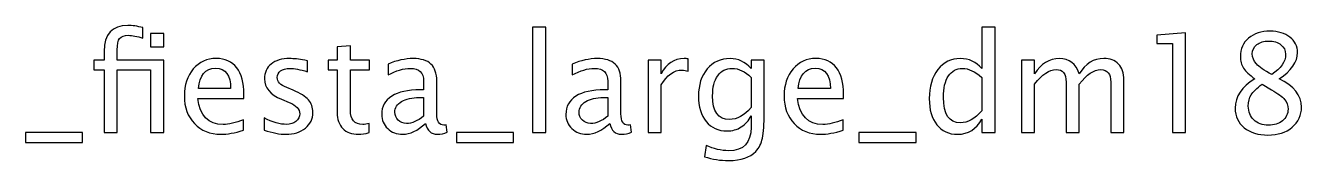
# Model space of a CAD drawing. Header units: centimetres. Extents: x -42 to 63, y -49 to 29.
# Drawn here: x -12.55 to -0.75, y 15.87 to 17.13 of the extents above; entities that cross this region are included whole.
import ezdxf

# ---------------------------------------------------------------- set-up
doc = ezdxf.new("R2010")
doc.units = ezdxf.units.CM
doc.header["$MEASUREMENT"] = 0
doc.layers.add('Layer 1', color=7, linetype='Continuous')

msp = doc.modelspace()

# ---------------------------------------------------------------- linework, layer by layer
at = {"layer": 'Layer 1'}
for points, knots in [([(-11.82668, 16.13235), (-11.82668, 16.13235), (-11.82668, 16.71401), (-11.82668, 16.71401), (-11.82668, 16.71401), (-11.82668, 16.71401), (-11.92214, 16.71401), (-11.92214, 16.71401), (-11.92214, 16.71401), (-11.92214, 16.71401), (-11.92214, 16.80545), (-11.92214, 16.80545), (-11.92214, 16.80545), (-11.92214, 16.80545), (-11.82668, 16.80545), (-11.82668, 16.80545), (-11.82668, 16.80545), (-11.82668, 16.80545), (-11.82668, 16.8861), (-11.82668, 16.8861), (-11.82668, 16.8861), (-11.82668, 17.04654), (-11.75344, 17.12676), (-11.60697, 17.12676), (-11.60697, 17.12676), (-11.56591, 17.12676), (-11.51934, 17.11999), (-11.46727, 17.10644), (-11.46727, 17.10644), (-11.46727, 17.10644), (-11.46727, 17.00865), (-11.46727, 17.00865), (-11.46727, 17.00865), (-11.52251, 17.02643), (-11.56675, 17.03532), (-11.59998, 17.03532), (-11.59998, 17.03532), (-11.64041, 17.03532), (-11.66793, 17.0258), (-11.68253, 17.00653), (-11.68253, 17.00653), (-11.69735, 16.98727), (-11.70476, 16.9515), (-11.70476, 16.89922), (-11.70476, 16.89922), (-11.70476, 16.89922), (-11.70476, 16.80545), (-11.70476, 16.80545), (-11.70476, 16.80545), (-11.70476, 16.80545), (-11.2755, 16.80545), (-11.2755, 16.80545), (-11.2755, 16.80545), (-11.2755, 16.80545), (-11.2755, 16.13235), (-11.2755, 16.13235), (-11.2755, 16.13235), (-11.2755, 16.13235), (-11.39742, 16.13235), (-11.39742, 16.13235), (-11.39742, 16.13235), (-11.39742, 16.13235), (-11.39742, 16.71401), (-11.39742, 16.71401), (-11.39742, 16.71401), (-11.39742, 16.71401), (-11.70476, 16.71401), (-11.70476, 16.71401), (-11.70476, 16.71401), (-11.70476, 16.71401), (-11.70476, 16.13235), (-11.70476, 16.13235), (-11.70476, 16.13235), (-11.70476, 16.13235), (-11.82668, 16.13235), (-11.82668, 16.13235)], [0, 0, 0, 0, 0.05, 0.05, 0.05, 0.05, 0.1, 0.1, 0.1, 0.1, 0.15, 0.15, 0.15, 0.15, 0.2, 0.2, 0.2, 0.2, 0.25, 0.25, 0.25, 0.25, 0.3, 0.3, 0.3, 0.3, 0.35, 0.35, 0.35, 0.35, 0.4, 0.4, 0.4, 0.4, 0.45, 0.45, 0.45, 0.45, 0.5, 0.5, 0.5, 0.5, 0.55, 0.55, 0.55, 0.55, 0.6, 0.6, 0.6, 0.6, 0.65, 0.65, 0.65, 0.65, 0.7, 0.7, 0.7, 0.7, 0.75, 0.75, 0.75, 0.75, 0.8, 0.8, 0.8, 0.8, 0.85, 0.85, 0.85, 0.85, 0.9, 0.9, 0.9, 0.9, 1, 1, 1, 1]), ([(-7.8647, 16.13235), (-7.8647, 16.13235), (-7.8647, 17.11152), (-7.8647, 17.11152), (-7.8647, 17.11152), (-7.8647, 17.11152), (-7.74278, 17.11152), (-7.74278, 17.11152), (-7.74278, 17.11152), (-7.74278, 17.11152), (-7.74278, 16.13235), (-7.74278, 16.13235), (-7.74278, 16.13235), (-7.74278, 16.13235), (-7.8647, 16.13235), (-7.8647, 16.13235)], [0, 0, 0, 0, 0.2, 0.2, 0.2, 0.2, 0.4, 0.4, 0.4, 0.4, 0.6, 0.6, 0.6, 0.6, 1, 1, 1, 1]), ([(-3.70926, 16.13235), (-3.70926, 16.13235), (-3.70926, 16.25872), (-3.70926, 16.25872), (-3.70926, 16.25872), (-3.759, 16.16431), (-3.83393, 16.11711), (-3.93405, 16.11711), (-3.93405, 16.11711), (-4.01533, 16.11711), (-4.07925, 16.14653), (-4.12582, 16.20559), (-4.12582, 16.20559), (-4.17239, 16.26464), (-4.19567, 16.34529), (-4.19567, 16.44752), (-4.19567, 16.44752), (-4.19567, 16.55928), (-4.16921, 16.64924), (-4.11651, 16.7174), (-4.11651, 16.7174), (-4.06359, 16.78534), (-3.99416, 16.81942), (-3.90801, 16.81942), (-3.90801, 16.81942), (-3.82822, 16.81942), (-3.76175, 16.78894), (-3.70926, 16.72777), (-3.70926, 16.72777), (-3.70926, 16.72777), (-3.70926, 17.11152), (-3.70926, 17.11152), (-3.70926, 17.11152), (-3.70926, 17.11152), (-3.58734, 17.11152), (-3.58734, 17.11152), (-3.58734, 17.11152), (-3.58734, 17.11152), (-3.58734, 16.13235), (-3.58734, 16.13235), (-3.58734, 16.13235), (-3.58734, 16.13235), (-3.70926, 16.13235), (-3.70926, 16.13235)], [0, 0, 0, 0, 0.08333333, 0.08333333, 0.08333333, 0.08333333, 0.16666667, 0.16666667, 0.16666667, 0.16666667, 0.25, 0.25, 0.25, 0.25, 0.33333333, 0.33333333, 0.33333333, 0.33333333, 0.41666667, 0.41666667, 0.41666667, 0.41666667, 0.5, 0.5, 0.5, 0.5, 0.58333333, 0.58333333, 0.58333333, 0.58333333, 0.66666667, 0.66666667, 0.66666667, 0.66666667, 0.75, 0.75, 0.75, 0.75, 0.83333333, 0.83333333, 0.83333333, 0.83333333, 1, 1, 1, 1]), ([(-11.39742, 16.92864), (-11.39742, 16.92864), (-11.39742, 17.05056), (-11.39742, 17.05056), (-11.39742, 17.05056), (-11.39742, 17.05056), (-11.2755, 17.05056), (-11.2755, 17.05056), (-11.2755, 17.05056), (-11.2755, 17.05056), (-11.2755, 16.92864), (-11.2755, 16.92864), (-11.2755, 16.92864), (-11.2755, 16.92864), (-11.39742, 16.92864), (-11.39742, 16.92864)], [0, 0, 0, 0, 0.2, 0.2, 0.2, 0.2, 0.4, 0.4, 0.4, 0.4, 0.6, 0.6, 0.6, 0.6, 1, 1, 1, 1]), ([(-1.9465, 16.13235), (-1.9465, 16.13235), (-1.9465, 16.95912), (-1.9465, 16.95912), (-1.9465, 16.95912), (-1.9465, 16.95912), (-2.09255, 16.95912), (-2.09255, 16.95912), (-2.09255, 16.95912), (-2.09255, 16.95912), (-2.09255, 17.03532), (-2.09255, 17.03532), (-2.09255, 17.03532), (-2.09255, 17.03532), (-1.82458, 17.05818), (-1.82458, 17.05818), (-1.82458, 17.05818), (-1.82458, 17.05818), (-1.82458, 16.13235), (-1.82458, 16.13235), (-1.82458, 16.13235), (-1.82458, 16.13235), (-1.9465, 16.13235), (-1.9465, 16.13235)], [0, 0, 0, 0, 0.14285714, 0.14285714, 0.14285714, 0.14285714, 0.28571429, 0.28571429, 0.28571429, 0.28571429, 0.42857143, 0.42857143, 0.42857143, 0.42857143, 0.57142857, 0.57142857, 0.57142857, 0.57142857, 0.71428571, 0.71428571, 0.71428571, 0.71428571, 1, 1, 1, 1]), ([(-1.18408, 16.6321), (-1.23446, 16.66723), (-1.26959, 16.69983), (-1.28928, 16.7301), (-1.28928, 16.7301), (-1.30896, 16.76015), (-1.3187, 16.79656), (-1.3187, 16.83911), (-1.3187, 16.83911), (-1.3187, 16.90853), (-1.2933, 16.96505), (-1.24271, 17.00844), (-1.24271, 17.00844), (-1.19191, 17.05183), (-1.12566, 17.07342), (-1.04396, 17.07342), (-1.04396, 17.07342), (-0.9686, 17.07342), (-0.90743, 17.05501), (-0.86065, 17.01818), (-0.86065, 17.01818), (-0.81387, 16.98156), (-0.79038, 16.93372), (-0.79038, 16.87509), (-0.79038, 16.87509), (-0.79038, 16.78619), (-0.84732, 16.70512), (-0.96098, 16.6321), (-0.96098, 16.6321), (-0.82276, 16.56436), (-0.75355, 16.47694), (-0.75355, 16.36984), (-0.75355, 16.36984), (-0.75355, 16.29343), (-0.78255, 16.23099), (-0.84033, 16.1823), (-0.84033, 16.1823), (-0.89812, 16.13383), (-0.97241, 16.10949), (-1.06343, 16.10949), (-1.06343, 16.10949), (-1.15423, 16.10949), (-1.22747, 16.13235), (-1.28335, 16.17807), (-1.28335, 16.17807), (-1.33902, 16.22358), (-1.36696, 16.28369), (-1.36696, 16.35799), (-1.36696, 16.35799), (-1.36696, 16.46805), (-1.306, 16.55928), (-1.18408, 16.6321)], [0, 0, 0, 0, 0.07142857, 0.07142857, 0.07142857, 0.07142857, 0.14285714, 0.14285714, 0.14285714, 0.14285714, 0.21428571, 0.21428571, 0.21428571, 0.21428571, 0.28571429, 0.28571429, 0.28571429, 0.28571429, 0.35714286, 0.35714286, 0.35714286, 0.35714286, 0.42857143, 0.42857143, 0.42857143, 0.42857143, 0.5, 0.5, 0.5, 0.5, 0.57142857, 0.57142857, 0.57142857, 0.57142857, 0.64285714, 0.64285714, 0.64285714, 0.64285714, 0.71428571, 0.71428571, 0.71428571, 0.71428571, 0.78571429, 0.78571429, 0.78571429, 0.78571429, 0.85714286, 0.85714286, 0.85714286, 0.85714286, 1, 1, 1, 1]), ([(-9.37494, 16.13256), (-9.41262, 16.12219), (-9.44542, 16.11711), (-9.47315, 16.11711), (-9.47315, 16.11711), (-9.53538, 16.11711), (-9.58385, 16.13489), (-9.61857, 16.17045), (-9.61857, 16.17045), (-9.65349, 16.20601), (-9.67085, 16.25533), (-9.67085, 16.31862), (-9.67085, 16.31862), (-9.67085, 16.31862), (-9.67085, 16.71401), (-9.67085, 16.71401), (-9.67085, 16.71401), (-9.67085, 16.71401), (-9.75509, 16.71401), (-9.75509, 16.71401), (-9.75509, 16.71401), (-9.75509, 16.71401), (-9.75509, 16.80545), (-9.75509, 16.80545), (-9.75509, 16.80545), (-9.75509, 16.80545), (-9.67085, 16.80545), (-9.67085, 16.80545), (-9.67085, 16.80545), (-9.67085, 16.80545), (-9.67085, 16.92716), (-9.67085, 16.92716), (-9.67085, 16.92716), (-9.67085, 16.92716), (-9.54893, 16.9388), (-9.54893, 16.9388), (-9.54893, 16.9388), (-9.54893, 16.9388), (-9.54893, 16.80545), (-9.54893, 16.80545), (-9.54893, 16.80545), (-9.54893, 16.80545), (-9.3724, 16.80545), (-9.3724, 16.80545), (-9.3724, 16.80545), (-9.3724, 16.80545), (-9.3724, 16.71401), (-9.3724, 16.71401), (-9.3724, 16.71401), (-9.3724, 16.71401), (-9.54893, 16.71401), (-9.54893, 16.71401), (-9.54893, 16.71401), (-9.54893, 16.71401), (-9.54893, 16.34063), (-9.54893, 16.34063), (-9.54893, 16.34063), (-9.54893, 16.25258), (-9.51062, 16.20855), (-9.43421, 16.20855), (-9.43421, 16.20855), (-9.41791, 16.20855), (-9.39822, 16.2113), (-9.37494, 16.21659), (-9.37494, 16.21659), (-9.37494, 16.21659), (-9.37494, 16.13256), (-9.37494, 16.13256)], [0, 0, 0, 0, 0.05555556, 0.05555556, 0.05555556, 0.05555556, 0.11111111, 0.11111111, 0.11111111, 0.11111111, 0.16666667, 0.16666667, 0.16666667, 0.16666667, 0.22222222, 0.22222222, 0.22222222, 0.22222222, 0.27777778, 0.27777778, 0.27777778, 0.27777778, 0.33333333, 0.33333333, 0.33333333, 0.33333333, 0.38888889, 0.38888889, 0.38888889, 0.38888889, 0.44444444, 0.44444444, 0.44444444, 0.44444444, 0.5, 0.5, 0.5, 0.5, 0.55555556, 0.55555556, 0.55555556, 0.55555556, 0.61111111, 0.61111111, 0.61111111, 0.61111111, 0.66666667, 0.66666667, 0.66666667, 0.66666667, 0.72222222, 0.72222222, 0.72222222, 0.72222222, 0.77777778, 0.77777778, 0.77777778, 0.77777778, 0.83333333, 0.83333333, 0.83333333, 0.83333333, 0.88888889, 0.88888889, 0.88888889, 0.88888889, 1, 1, 1, 1]), ([(-1.02914, 16.67041), (-0.94363, 16.72692), (-0.90087, 16.78958), (-0.90087, 16.85879), (-0.90087, 16.85879), (-0.90087, 16.89583), (-0.91526, 16.92547), (-0.94384, 16.94811), (-0.94384, 16.94811), (-0.97262, 16.97076), (-1.01009, 16.98198), (-1.05644, 16.98198), (-1.05644, 16.98198), (-1.10132, 16.98198), (-1.13794, 16.97097), (-1.16609, 16.94875), (-1.16609, 16.94875), (-1.19424, 16.92652), (-1.20821, 16.89795), (-1.20821, 16.8626), (-1.20821, 16.8626), (-1.20821, 16.82831), (-1.19551, 16.79741), (-1.17011, 16.76989), (-1.17011, 16.76989), (-1.14471, 16.74259), (-1.09772, 16.70935), (-1.02914, 16.67041)], [0, 0, 0, 0, 0.125, 0.125, 0.125, 0.125, 0.25, 0.25, 0.25, 0.25, 0.375, 0.375, 0.375, 0.375, 0.5, 0.5, 0.5, 0.5, 0.625, 0.625, 0.625, 0.625, 0.75, 0.75, 0.75, 0.75, 1, 1, 1, 1]), ([(-10.53699, 16.15394), (-10.6189, 16.12939), (-10.68897, 16.11711), (-10.74739, 16.11711), (-10.74739, 16.11711), (-10.84708, 16.11711), (-10.92815, 16.15013), (-10.99059, 16.21596), (-10.99059, 16.21596), (-11.05303, 16.28179), (-11.08436, 16.36709), (-11.08436, 16.47208), (-11.08436, 16.47208), (-11.08436, 16.57389), (-11.05684, 16.6575), (-11.0016, 16.7229), (-11.0016, 16.7229), (-10.94635, 16.78809), (-10.87566, 16.82069), (-10.78951, 16.82069), (-10.78951, 16.82069), (-10.70802, 16.82069), (-10.64494, 16.79169), (-10.60049, 16.7337), (-10.60049, 16.7337), (-10.55604, 16.6757), (-10.53381, 16.59357), (-10.53381, 16.4871), (-10.53381, 16.4871), (-10.53381, 16.4871), (-10.53445, 16.44985), (-10.53445, 16.44985), (-10.53445, 16.44985), (-10.53445, 16.44985), (-10.9599, 16.44985), (-10.9599, 16.44985), (-10.9599, 16.44985), (-10.94212, 16.28898), (-10.86359, 16.20855), (-10.72453, 16.20855), (-10.72453, 16.20855), (-10.67351, 16.20855), (-10.61107, 16.22294), (-10.53699, 16.25173), (-10.53699, 16.25173), (-10.53699, 16.25173), (-10.53699, 16.15394), (-10.53699, 16.15394)], [0, 0, 0, 0, 0.07692308, 0.07692308, 0.07692308, 0.07692308, 0.15384615, 0.15384615, 0.15384615, 0.15384615, 0.23076923, 0.23076923, 0.23076923, 0.23076923, 0.30769231, 0.30769231, 0.30769231, 0.30769231, 0.38461538, 0.38461538, 0.38461538, 0.38461538, 0.46153846, 0.46153846, 0.46153846, 0.46153846, 0.53846154, 0.53846154, 0.53846154, 0.53846154, 0.61538462, 0.61538462, 0.61538462, 0.61538462, 0.69230769, 0.69230769, 0.69230769, 0.69230769, 0.76923077, 0.76923077, 0.76923077, 0.76923077, 0.84615385, 0.84615385, 0.84615385, 0.84615385, 1, 1, 1, 1]), ([(-10.34755, 16.15648), (-10.34755, 16.15648), (-10.34755, 16.26824), (-10.34755, 16.26824), (-10.34755, 16.26824), (-10.26775, 16.22845), (-10.19854, 16.20855), (-10.13948, 16.20855), (-10.13948, 16.20855), (-10.10434, 16.20855), (-10.07513, 16.21808), (-10.05206, 16.23713), (-10.05206, 16.23713), (-10.02899, 16.25596), (-10.01735, 16.27967), (-10.01735, 16.30825), (-10.01735, 16.30825), (-10.01735, 16.34994), (-10.04973, 16.38445), (-10.1145, 16.41175), (-10.1145, 16.41175), (-10.1145, 16.41175), (-10.18584, 16.44202), (-10.18584, 16.44202), (-10.18584, 16.44202), (-10.29103, 16.48562), (-10.34374, 16.5487), (-10.34374, 16.63061), (-10.34374, 16.63061), (-10.34374, 16.68925), (-10.323, 16.73539), (-10.28151, 16.76904), (-10.28151, 16.76904), (-10.24002, 16.8027), (-10.18308, 16.81942), (-10.11091, 16.81942), (-10.11091, 16.81942), (-10.07344, 16.81942), (-10.02687, 16.81434), (-9.97163, 16.80397), (-9.97163, 16.80397), (-9.97163, 16.80397), (-9.94623, 16.7991), (-9.94623, 16.7991), (-9.94623, 16.7991), (-9.94623, 16.7991), (-9.94623, 16.6975), (-9.94623, 16.6975), (-9.94623, 16.6975), (-10.01417, 16.71782), (-10.06836, 16.72798), (-10.10879, 16.72798), (-10.10879, 16.72798), (-10.14435, 16.72798), (-10.1725, 16.72015), (-10.19388, 16.7047), (-10.19388, 16.7047), (-10.21505, 16.68925), (-10.22563, 16.6685), (-10.22563, 16.64247), (-10.22563, 16.64247), (-10.22563, 16.60585), (-10.196, 16.57473), (-10.13652, 16.54955), (-10.13652, 16.54955), (-10.13652, 16.54955), (-10.07789, 16.52478), (-10.07789, 16.52478), (-10.07789, 16.52478), (-10.01142, 16.49684), (-9.96443, 16.46721), (-9.93692, 16.43609), (-9.93692, 16.43609), (-9.90919, 16.40498), (-9.89543, 16.36603), (-9.89543, 16.31946), (-9.89543, 16.31946), (-9.89543, 16.26041), (-9.91871, 16.21194), (-9.96549, 16.17405), (-9.96549, 16.17405), (-10.01206, 16.13616), (-10.07175, 16.11711), (-10.14435, 16.11711), (-10.14435, 16.11711), (-10.20023, 16.11711), (-10.26775, 16.13023), (-10.34755, 16.15648)], [0, 0, 0, 0, 0.04347826, 0.04347826, 0.04347826, 0.04347826, 0.08695652, 0.08695652, 0.08695652, 0.08695652, 0.13043478, 0.13043478, 0.13043478, 0.13043478, 0.17391304, 0.17391304, 0.17391304, 0.17391304, 0.2173913, 0.2173913, 0.2173913, 0.2173913, 0.26086957, 0.26086957, 0.26086957, 0.26086957, 0.30434783, 0.30434783, 0.30434783, 0.30434783, 0.34782609, 0.34782609, 0.34782609, 0.34782609, 0.39130435, 0.39130435, 0.39130435, 0.39130435, 0.43478261, 0.43478261, 0.43478261, 0.43478261, 0.47826087, 0.47826087, 0.47826087, 0.47826087, 0.52173913, 0.52173913, 0.52173913, 0.52173913, 0.56521739, 0.56521739, 0.56521739, 0.56521739, 0.60869565, 0.60869565, 0.60869565, 0.60869565, 0.65217391, 0.65217391, 0.65217391, 0.65217391, 0.69565217, 0.69565217, 0.69565217, 0.69565217, 0.73913043, 0.73913043, 0.73913043, 0.73913043, 0.7826087, 0.7826087, 0.7826087, 0.7826087, 0.82608696, 0.82608696, 0.82608696, 0.82608696, 0.86956522, 0.86956522, 0.86956522, 0.86956522, 0.91304348, 0.91304348, 0.91304348, 0.91304348, 1, 1, 1, 1]), ([(-8.85403, 16.21808), (-8.92726, 16.15077), (-8.99775, 16.11711), (-9.06548, 16.11711), (-9.06548, 16.11711), (-9.12115, 16.11711), (-9.16751, 16.13447), (-9.20412, 16.16939), (-9.20412, 16.16939), (-9.24095, 16.20432), (-9.25937, 16.24834), (-9.25937, 16.30147), (-9.25937, 16.30147), (-9.25937, 16.37492), (-9.22847, 16.43144), (-9.16666, 16.47081), (-9.16666, 16.47081), (-9.10485, 16.51018), (-9.01616, 16.52986), (-8.90059, 16.52986), (-8.90059, 16.52986), (-8.90059, 16.52986), (-8.87202, 16.52986), (-8.87202, 16.52986), (-8.87202, 16.52986), (-8.87202, 16.52986), (-8.87202, 16.61093), (-8.87202, 16.61093), (-8.87202, 16.61093), (-8.87202, 16.68903), (-8.91266, 16.72798), (-8.99415, 16.72798), (-8.99415, 16.72798), (-9.05723, 16.72798), (-9.12623, 16.70808), (-9.20095, 16.66829), (-9.20095, 16.66829), (-9.20095, 16.66829), (-9.20095, 16.76862), (-9.20095, 16.76862), (-9.20095, 16.76862), (-9.11882, 16.80249), (-9.04135, 16.81942), (-8.96875, 16.81942), (-8.96875, 16.81942), (-8.89403, 16.81942), (-8.83879, 16.80249), (-8.80344, 16.76841), (-8.80344, 16.76841), (-8.76788, 16.73433), (-8.7501, 16.68184), (-8.7501, 16.61093), (-8.7501, 16.61093), (-8.7501, 16.61093), (-8.7501, 16.30676), (-8.7501, 16.30676), (-8.7501, 16.30676), (-8.7501, 16.23713), (-8.72872, 16.2022), (-8.68575, 16.2022), (-8.68575, 16.2022), (-8.68046, 16.2022), (-8.67263, 16.20305), (-8.66226, 16.20474), (-8.66226, 16.20474), (-8.66226, 16.20474), (-8.65358, 16.13701), (-8.65358, 16.13701), (-8.65358, 16.13701), (-8.68131, 16.12367), (-8.71179, 16.11711), (-8.74523, 16.11711), (-8.74523, 16.11711), (-8.80217, 16.11711), (-8.83836, 16.15077), (-8.85403, 16.21808)], [0, 0, 0, 0, 0.05, 0.05, 0.05, 0.05, 0.1, 0.1, 0.1, 0.1, 0.15, 0.15, 0.15, 0.15, 0.2, 0.2, 0.2, 0.2, 0.25, 0.25, 0.25, 0.25, 0.3, 0.3, 0.3, 0.3, 0.35, 0.35, 0.35, 0.35, 0.4, 0.4, 0.4, 0.4, 0.45, 0.45, 0.45, 0.45, 0.5, 0.5, 0.5, 0.5, 0.55, 0.55, 0.55, 0.55, 0.6, 0.6, 0.6, 0.6, 0.65, 0.65, 0.65, 0.65, 0.7, 0.7, 0.7, 0.7, 0.75, 0.75, 0.75, 0.75, 0.8, 0.8, 0.8, 0.8, 0.85, 0.85, 0.85, 0.85, 0.9, 0.9, 0.9, 0.9, 1, 1, 1, 1]), ([(-7.15075, 16.21808), (-7.22398, 16.15077), (-7.29447, 16.11711), (-7.3622, 16.11711), (-7.3622, 16.11711), (-7.41787, 16.11711), (-7.46423, 16.13447), (-7.50084, 16.16939), (-7.50084, 16.16939), (-7.53767, 16.20432), (-7.55609, 16.24834), (-7.55609, 16.30147), (-7.55609, 16.30147), (-7.55609, 16.37492), (-7.52519, 16.43144), (-7.46338, 16.47081), (-7.46338, 16.47081), (-7.40157, 16.51018), (-7.31288, 16.52986), (-7.19731, 16.52986), (-7.19731, 16.52986), (-7.19731, 16.52986), (-7.16874, 16.52986), (-7.16874, 16.52986), (-7.16874, 16.52986), (-7.16874, 16.52986), (-7.16874, 16.61093), (-7.16874, 16.61093), (-7.16874, 16.61093), (-7.16874, 16.68903), (-7.20938, 16.72798), (-7.29087, 16.72798), (-7.29087, 16.72798), (-7.35395, 16.72798), (-7.42295, 16.70808), (-7.49767, 16.66829), (-7.49767, 16.66829), (-7.49767, 16.66829), (-7.49767, 16.76862), (-7.49767, 16.76862), (-7.49767, 16.76862), (-7.41554, 16.80249), (-7.33807, 16.81942), (-7.26547, 16.81942), (-7.26547, 16.81942), (-7.19075, 16.81942), (-7.13551, 16.80249), (-7.10016, 16.76841), (-7.10016, 16.76841), (-7.0646, 16.73433), (-7.04682, 16.68184), (-7.04682, 16.61093), (-7.04682, 16.61093), (-7.04682, 16.61093), (-7.04682, 16.30676), (-7.04682, 16.30676), (-7.04682, 16.30676), (-7.04682, 16.23713), (-7.02544, 16.2022), (-6.98247, 16.2022), (-6.98247, 16.2022), (-6.97718, 16.2022), (-6.96935, 16.20305), (-6.95898, 16.20474), (-6.95898, 16.20474), (-6.95898, 16.20474), (-6.9503, 16.13701), (-6.9503, 16.13701), (-6.9503, 16.13701), (-6.97803, 16.12367), (-7.00851, 16.11711), (-7.04195, 16.11711), (-7.04195, 16.11711), (-7.09889, 16.11711), (-7.13508, 16.15077), (-7.15075, 16.21808)], [0, 0, 0, 0, 0.05, 0.05, 0.05, 0.05, 0.1, 0.1, 0.1, 0.1, 0.15, 0.15, 0.15, 0.15, 0.2, 0.2, 0.2, 0.2, 0.25, 0.25, 0.25, 0.25, 0.3, 0.3, 0.3, 0.3, 0.35, 0.35, 0.35, 0.35, 0.4, 0.4, 0.4, 0.4, 0.45, 0.45, 0.45, 0.45, 0.5, 0.5, 0.5, 0.5, 0.55, 0.55, 0.55, 0.55, 0.6, 0.6, 0.6, 0.6, 0.65, 0.65, 0.65, 0.65, 0.7, 0.7, 0.7, 0.7, 0.75, 0.75, 0.75, 0.75, 0.8, 0.8, 0.8, 0.8, 0.85, 0.85, 0.85, 0.85, 0.9, 0.9, 0.9, 0.9, 1, 1, 1, 1]), ([(-6.79642, 16.13235), (-6.79642, 16.13235), (-6.79642, 16.80545), (-6.79642, 16.80545), (-6.79642, 16.80545), (-6.79642, 16.80545), (-6.6745, 16.80545), (-6.6745, 16.80545), (-6.6745, 16.80545), (-6.6745, 16.80545), (-6.6745, 16.67824), (-6.6745, 16.67824), (-6.6745, 16.67824), (-6.62603, 16.77243), (-6.55575, 16.81942), (-6.46347, 16.81942), (-6.46347, 16.81942), (-6.45098, 16.81942), (-6.43786, 16.81836), (-6.42431, 16.81625), (-6.42431, 16.81625), (-6.42431, 16.81625), (-6.42431, 16.70216), (-6.42431, 16.70216), (-6.42431, 16.70216), (-6.44548, 16.70914), (-6.4641, 16.71274), (-6.48019, 16.71274), (-6.48019, 16.71274), (-6.55766, 16.71274), (-6.62243, 16.66702), (-6.6745, 16.57537), (-6.6745, 16.57537), (-6.6745, 16.57537), (-6.6745, 16.13235), (-6.6745, 16.13235), (-6.6745, 16.13235), (-6.6745, 16.13235), (-6.79642, 16.13235), (-6.79642, 16.13235)], [0, 0, 0, 0, 0.09090909, 0.09090909, 0.09090909, 0.09090909, 0.18181818, 0.18181818, 0.18181818, 0.18181818, 0.27272727, 0.27272727, 0.27272727, 0.27272727, 0.36363636, 0.36363636, 0.36363636, 0.36363636, 0.45454545, 0.45454545, 0.45454545, 0.45454545, 0.54545455, 0.54545455, 0.54545455, 0.54545455, 0.63636364, 0.63636364, 0.63636364, 0.63636364, 0.72727273, 0.72727273, 0.72727273, 0.72727273, 0.81818182, 0.81818182, 0.81818182, 0.81818182, 1, 1, 1, 1]), ([(-6.27424, 15.90883), (-6.27424, 15.90883), (-6.25985, 16.01424), (-6.25985, 16.01424), (-6.25985, 16.01424), (-6.18915, 15.98122), (-6.11909, 15.96471), (-6.04987, 15.96471), (-6.04987, 15.96471), (-5.9125, 15.96471), (-5.84371, 16.03752), (-5.84371, 16.18294), (-5.84371, 16.18294), (-5.84371, 16.18294), (-5.84371, 16.28877), (-5.84371, 16.28877), (-5.84371, 16.28877), (-5.86488, 16.24411), (-5.89493, 16.20961), (-5.93409, 16.18484), (-5.93409, 16.18484), (-5.97325, 16.16008), (-6.01685, 16.14759), (-6.0649, 16.14759), (-6.0649, 16.14759), (-6.14639, 16.14759), (-6.21095, 16.1768), (-6.25858, 16.23522), (-6.25858, 16.23522), (-6.3062, 16.29364), (-6.33012, 16.3728), (-6.33012, 16.47271), (-6.33012, 16.47271), (-6.33012, 16.57495), (-6.30303, 16.65834), (-6.24884, 16.7229), (-6.24884, 16.7229), (-6.19444, 16.78725), (-6.12438, 16.81942), (-6.03823, 16.81942), (-6.03823, 16.81942), (-5.96288, 16.81942), (-5.8979, 16.78894), (-5.84371, 16.72777), (-5.84371, 16.72777), (-5.84371, 16.72777), (-5.84371, 16.80545), (-5.84371, 16.80545), (-5.84371, 16.80545), (-5.84371, 16.80545), (-5.72179, 16.80545), (-5.72179, 16.80545), (-5.72179, 16.80545), (-5.72179, 16.80545), (-5.72179, 16.31608), (-5.72179, 16.31608), (-5.72179, 16.31608), (-5.72179, 16.21088), (-5.72729, 16.13299), (-5.7383, 16.0824), (-5.7383, 16.0824), (-5.74909, 16.03181), (-5.76984, 15.99032), (-5.79989, 15.95815), (-5.79989, 15.95815), (-5.85323, 15.90163), (-5.93663, 15.87327), (-6.04987, 15.87327), (-6.04987, 15.87327), (-6.12755, 15.87327), (-6.20227, 15.88512), (-6.27424, 15.90883)], [0, 0, 0, 0, 0.05263158, 0.05263158, 0.05263158, 0.05263158, 0.10526316, 0.10526316, 0.10526316, 0.10526316, 0.15789474, 0.15789474, 0.15789474, 0.15789474, 0.21052632, 0.21052632, 0.21052632, 0.21052632, 0.26315789, 0.26315789, 0.26315789, 0.26315789, 0.31578947, 0.31578947, 0.31578947, 0.31578947, 0.36842105, 0.36842105, 0.36842105, 0.36842105, 0.42105263, 0.42105263, 0.42105263, 0.42105263, 0.47368421, 0.47368421, 0.47368421, 0.47368421, 0.52631579, 0.52631579, 0.52631579, 0.52631579, 0.57894737, 0.57894737, 0.57894737, 0.57894737, 0.63157895, 0.63157895, 0.63157895, 0.63157895, 0.68421053, 0.68421053, 0.68421053, 0.68421053, 0.73684211, 0.73684211, 0.73684211, 0.73684211, 0.78947368, 0.78947368, 0.78947368, 0.78947368, 0.84210526, 0.84210526, 0.84210526, 0.84210526, 0.89473684, 0.89473684, 0.89473684, 0.89473684, 1, 1, 1, 1]), ([(-4.9909, 16.15394), (-5.07281, 16.12939), (-5.14288, 16.11711), (-5.2013, 16.11711), (-5.2013, 16.11711), (-5.30099, 16.11711), (-5.38206, 16.15013), (-5.4445, 16.21596), (-5.4445, 16.21596), (-5.50694, 16.28179), (-5.53827, 16.36709), (-5.53827, 16.47208), (-5.53827, 16.47208), (-5.53827, 16.57389), (-5.51075, 16.6575), (-5.45551, 16.7229), (-5.45551, 16.7229), (-5.40026, 16.78809), (-5.32957, 16.82069), (-5.24342, 16.82069), (-5.24342, 16.82069), (-5.16193, 16.82069), (-5.09885, 16.79169), (-5.0544, 16.7337), (-5.0544, 16.7337), (-5.00995, 16.6757), (-4.98772, 16.59357), (-4.98772, 16.4871), (-4.98772, 16.4871), (-4.98772, 16.4871), (-4.98836, 16.44985), (-4.98836, 16.44985), (-4.98836, 16.44985), (-4.98836, 16.44985), (-5.41381, 16.44985), (-5.41381, 16.44985), (-5.41381, 16.44985), (-5.39603, 16.28898), (-5.3175, 16.20855), (-5.17844, 16.20855), (-5.17844, 16.20855), (-5.12742, 16.20855), (-5.06498, 16.22294), (-4.9909, 16.25173), (-4.9909, 16.25173), (-4.9909, 16.25173), (-4.9909, 16.15394), (-4.9909, 16.15394)], [0, 0, 0, 0, 0.07692308, 0.07692308, 0.07692308, 0.07692308, 0.15384615, 0.15384615, 0.15384615, 0.15384615, 0.23076923, 0.23076923, 0.23076923, 0.23076923, 0.30769231, 0.30769231, 0.30769231, 0.30769231, 0.38461538, 0.38461538, 0.38461538, 0.38461538, 0.46153846, 0.46153846, 0.46153846, 0.46153846, 0.53846154, 0.53846154, 0.53846154, 0.53846154, 0.61538462, 0.61538462, 0.61538462, 0.61538462, 0.69230769, 0.69230769, 0.69230769, 0.69230769, 0.76923077, 0.76923077, 0.76923077, 0.76923077, 0.84615385, 0.84615385, 0.84615385, 0.84615385, 1, 1, 1, 1]), ([(-3.34308, 16.13235), (-3.34308, 16.13235), (-3.34308, 16.80545), (-3.34308, 16.80545), (-3.34308, 16.80545), (-3.34308, 16.80545), (-3.22116, 16.80545), (-3.22116, 16.80545), (-3.22116, 16.80545), (-3.22116, 16.80545), (-3.22116, 16.67824), (-3.22116, 16.67824), (-3.22116, 16.67824), (-3.16168, 16.77243), (-3.08548, 16.81942), (-2.99214, 16.81942), (-2.99214, 16.81942), (-2.90218, 16.81942), (-2.84101, 16.77243), (-2.80841, 16.67824), (-2.80841, 16.67824), (-2.75062, 16.77328), (-2.67527, 16.82069), (-2.58277, 16.82069), (-2.58277, 16.82069), (-2.52372, 16.82069), (-2.47779, 16.80333), (-2.44498, 16.76841), (-2.44498, 16.76841), (-2.41217, 16.73348), (-2.39566, 16.68459), (-2.39566, 16.62172), (-2.39566, 16.62172), (-2.39566, 16.62172), (-2.39566, 16.13235), (-2.39566, 16.13235), (-2.39566, 16.13235), (-2.39566, 16.13235), (-2.51758, 16.13235), (-2.51758, 16.13235), (-2.51758, 16.13235), (-2.51758, 16.13235), (-2.51758, 16.60162), (-2.51758, 16.60162), (-2.51758, 16.60162), (-2.51758, 16.67824), (-2.54806, 16.71655), (-2.60902, 16.71655), (-2.60902, 16.71655), (-2.67231, 16.71655), (-2.73877, 16.67189), (-2.80841, 16.58235), (-2.80841, 16.58235), (-2.80841, 16.58235), (-2.80841, 16.13235), (-2.80841, 16.13235), (-2.80841, 16.13235), (-2.80841, 16.13235), (-2.93033, 16.13235), (-2.93033, 16.13235), (-2.93033, 16.13235), (-2.93033, 16.13235), (-2.93033, 16.60204), (-2.93033, 16.60204), (-2.93033, 16.60204), (-2.93033, 16.6793), (-2.96123, 16.71782), (-3.02325, 16.71782), (-3.02325, 16.71782), (-3.08485, 16.71782), (-3.15089, 16.67295), (-3.22116, 16.58299), (-3.22116, 16.58299), (-3.22116, 16.58299), (-3.22116, 16.13235), (-3.22116, 16.13235), (-3.22116, 16.13235), (-3.22116, 16.13235), (-3.34308, 16.13235), (-3.34308, 16.13235)], [0, 0, 0, 0, 0.04761905, 0.04761905, 0.04761905, 0.04761905, 0.0952381, 0.0952381, 0.0952381, 0.0952381, 0.14285714, 0.14285714, 0.14285714, 0.14285714, 0.19047619, 0.19047619, 0.19047619, 0.19047619, 0.23809524, 0.23809524, 0.23809524, 0.23809524, 0.28571429, 0.28571429, 0.28571429, 0.28571429, 0.33333333, 0.33333333, 0.33333333, 0.33333333, 0.38095238, 0.38095238, 0.38095238, 0.38095238, 0.42857143, 0.42857143, 0.42857143, 0.42857143, 0.47619048, 0.47619048, 0.47619048, 0.47619048, 0.52380952, 0.52380952, 0.52380952, 0.52380952, 0.57142857, 0.57142857, 0.57142857, 0.57142857, 0.61904762, 0.61904762, 0.61904762, 0.61904762, 0.66666667, 0.66666667, 0.66666667, 0.66666667, 0.71428571, 0.71428571, 0.71428571, 0.71428571, 0.76190476, 0.76190476, 0.76190476, 0.76190476, 0.80952381, 0.80952381, 0.80952381, 0.80952381, 0.85714286, 0.85714286, 0.85714286, 0.85714286, 0.9047619, 0.9047619, 0.9047619, 0.9047619, 1, 1, 1, 1]), ([(-10.95355, 16.54129), (-10.95355, 16.54129), (-10.65637, 16.54129), (-10.65637, 16.54129), (-10.65637, 16.54129), (-10.65637, 16.6666), (-10.70315, 16.72925), (-10.79649, 16.72925), (-10.79649, 16.72925), (-10.89047, 16.72925), (-10.94275, 16.6666), (-10.95355, 16.54129)], [0, 0, 0, 0, 0.25, 0.25, 0.25, 0.25, 0.5, 0.5, 0.5, 0.5, 1, 1, 1, 1]), ([(-5.84371, 16.36518), (-5.84371, 16.36518), (-5.84371, 16.64437), (-5.84371, 16.64437), (-5.84371, 16.64437), (-5.89747, 16.70004), (-5.9561, 16.72798), (-6.01939, 16.72798), (-6.01939, 16.72798), (-6.0757, 16.72798), (-6.11972, 16.70554), (-6.15147, 16.66046), (-6.15147, 16.66046), (-6.18343, 16.61559), (-6.19931, 16.55314), (-6.19931, 16.47356), (-6.19931, 16.47356), (-6.19931, 16.3273), (-6.14745, 16.25427), (-6.04352, 16.25427), (-6.04352, 16.25427), (-5.97283, 16.25427), (-5.90615, 16.29131), (-5.84371, 16.36518)], [0, 0, 0, 0, 0.14285714, 0.14285714, 0.14285714, 0.14285714, 0.28571429, 0.28571429, 0.28571429, 0.28571429, 0.42857143, 0.42857143, 0.42857143, 0.42857143, 0.57142857, 0.57142857, 0.57142857, 0.57142857, 0.71428571, 0.71428571, 0.71428571, 0.71428571, 1, 1, 1, 1]), ([(-5.40746, 16.54129), (-5.40746, 16.54129), (-5.11028, 16.54129), (-5.11028, 16.54129), (-5.11028, 16.54129), (-5.11028, 16.6666), (-5.15706, 16.72925), (-5.2504, 16.72925), (-5.2504, 16.72925), (-5.34438, 16.72925), (-5.39666, 16.6666), (-5.40746, 16.54129)], [0, 0, 0, 0, 0.25, 0.25, 0.25, 0.25, 0.5, 0.5, 0.5, 0.5, 1, 1, 1, 1]), ([(-3.70926, 16.64437), (-3.77255, 16.70004), (-3.83245, 16.72798), (-3.88918, 16.72798), (-3.88918, 16.72798), (-3.94506, 16.72798), (-3.98824, 16.7047), (-4.01893, 16.65792), (-4.01893, 16.65792), (-4.04962, 16.61135), (-4.06486, 16.54531), (-4.06486, 16.4598), (-4.06486, 16.4598), (-4.06486, 16.30253), (-4.01279, 16.22379), (-3.90844, 16.22379), (-3.90844, 16.22379), (-3.8407, 16.22379), (-3.77424, 16.26083), (-3.70926, 16.3347), (-3.70926, 16.3347), (-3.70926, 16.3347), (-3.70926, 16.64437), (-3.70926, 16.64437)], [0, 0, 0, 0, 0.14285714, 0.14285714, 0.14285714, 0.14285714, 0.28571429, 0.28571429, 0.28571429, 0.28571429, 0.42857143, 0.42857143, 0.42857143, 0.42857143, 0.57142857, 0.57142857, 0.57142857, 0.57142857, 0.71428571, 0.71428571, 0.71428571, 0.71428571, 1, 1, 1, 1]), ([(-1.11762, 16.58257), (-1.16715, 16.54447), (-1.2008, 16.51123), (-1.21858, 16.48287), (-1.21858, 16.48287), (-1.23615, 16.45451), (-1.24504, 16.41937), (-1.24504, 16.37704), (-1.24504, 16.37704), (-1.24504, 16.32454), (-1.22811, 16.282), (-1.19403, 16.24961), (-1.19403, 16.24961), (-1.15995, 16.21723), (-1.11529, 16.20093), (-1.05962, 16.20093), (-1.05962, 16.20093), (-1.00607, 16.20093), (-0.96246, 16.21469), (-0.92881, 16.24242), (-0.92881, 16.24242), (-0.89494, 16.27015), (-0.87801, 16.30613), (-0.87801, 16.35037), (-0.87801, 16.35037), (-0.87801, 16.38593), (-0.88838, 16.4162), (-0.90934, 16.44075), (-0.90934, 16.44075), (-0.93029, 16.4653), (-0.97072, 16.49536), (-1.03062, 16.53092), (-1.03062, 16.53092), (-1.03062, 16.53092), (-1.11762, 16.58257), (-1.11762, 16.58257)], [0, 0, 0, 0, 0.1, 0.1, 0.1, 0.1, 0.2, 0.2, 0.2, 0.2, 0.3, 0.3, 0.3, 0.3, 0.4, 0.4, 0.4, 0.4, 0.5, 0.5, 0.5, 0.5, 0.6, 0.6, 0.6, 0.6, 0.7, 0.7, 0.7, 0.7, 0.8, 0.8, 0.8, 0.8, 1, 1, 1, 1]), ([(-8.87202, 16.28454), (-8.87202, 16.28454), (-8.87202, 16.45747), (-8.87202, 16.45747), (-8.87202, 16.45747), (-8.87202, 16.45747), (-8.91118, 16.45874), (-8.91118, 16.45874), (-8.91118, 16.45874), (-8.97891, 16.45874), (-9.03352, 16.44625), (-9.07522, 16.42128), (-9.07522, 16.42128), (-9.11671, 16.39609), (-9.13745, 16.36286), (-9.13745, 16.32137), (-9.13745, 16.32137), (-9.13745, 16.29237), (-9.12708, 16.26782), (-9.10655, 16.24771), (-9.10655, 16.24771), (-9.0858, 16.2276), (-9.06061, 16.21744), (-9.03077, 16.21744), (-9.03077, 16.21744), (-8.97997, 16.21744), (-8.92705, 16.23988), (-8.87202, 16.28454)], [0, 0, 0, 0, 0.125, 0.125, 0.125, 0.125, 0.25, 0.25, 0.25, 0.25, 0.375, 0.375, 0.375, 0.375, 0.5, 0.5, 0.5, 0.5, 0.625, 0.625, 0.625, 0.625, 0.75, 0.75, 0.75, 0.75, 1, 1, 1, 1]), ([(-7.16874, 16.28454), (-7.16874, 16.28454), (-7.16874, 16.45747), (-7.16874, 16.45747), (-7.16874, 16.45747), (-7.16874, 16.45747), (-7.2079, 16.45874), (-7.2079, 16.45874), (-7.2079, 16.45874), (-7.27563, 16.45874), (-7.33024, 16.44625), (-7.37194, 16.42128), (-7.37194, 16.42128), (-7.41343, 16.39609), (-7.43417, 16.36286), (-7.43417, 16.32137), (-7.43417, 16.32137), (-7.43417, 16.29237), (-7.4238, 16.26782), (-7.40327, 16.24771), (-7.40327, 16.24771), (-7.38252, 16.2276), (-7.35733, 16.21744), (-7.32749, 16.21744), (-7.32749, 16.21744), (-7.27669, 16.21744), (-7.22377, 16.23988), (-7.16874, 16.28454)], [0, 0, 0, 0, 0.125, 0.125, 0.125, 0.125, 0.25, 0.25, 0.25, 0.25, 0.375, 0.375, 0.375, 0.375, 0.5, 0.5, 0.5, 0.5, 0.625, 0.625, 0.625, 0.625, 0.75, 0.75, 0.75, 0.75, 1, 1, 1, 1]), ([(-12.55312, 16.04091), (-12.55312, 16.04091), (-12.55312, 16.13235), (-12.55312, 16.13235), (-12.55312, 16.13235), (-12.55312, 16.13235), (-12.0248, 16.13235), (-12.0248, 16.13235), (-12.0248, 16.13235), (-12.0248, 16.13235), (-12.0248, 16.04091), (-12.0248, 16.04091), (-12.0248, 16.04091), (-12.0248, 16.04091), (-12.55312, 16.04091), (-12.55312, 16.04091)], [0, 0, 0, 0, 0.2, 0.2, 0.2, 0.2, 0.4, 0.4, 0.4, 0.4, 0.6, 0.6, 0.6, 0.6, 1, 1, 1, 1]), ([(-8.56828, 16.04091), (-8.56828, 16.04091), (-8.56828, 16.13235), (-8.56828, 16.13235), (-8.56828, 16.13235), (-8.56828, 16.13235), (-8.03996, 16.13235), (-8.03996, 16.13235), (-8.03996, 16.13235), (-8.03996, 16.13235), (-8.03996, 16.04091), (-8.03996, 16.04091), (-8.03996, 16.04091), (-8.03996, 16.04091), (-8.56828, 16.04091), (-8.56828, 16.04091)], [0, 0, 0, 0, 0.2, 0.2, 0.2, 0.2, 0.4, 0.4, 0.4, 0.4, 0.6, 0.6, 0.6, 0.6, 1, 1, 1, 1]), ([(-4.84591, 16.04091), (-4.84591, 16.04091), (-4.84591, 16.13235), (-4.84591, 16.13235), (-4.84591, 16.13235), (-4.84591, 16.13235), (-4.31759, 16.13235), (-4.31759, 16.13235), (-4.31759, 16.13235), (-4.31759, 16.13235), (-4.31759, 16.04091), (-4.31759, 16.04091), (-4.31759, 16.04091), (-4.31759, 16.04091), (-4.84591, 16.04091), (-4.84591, 16.04091)], [0, 0, 0, 0, 0.2, 0.2, 0.2, 0.2, 0.4, 0.4, 0.4, 0.4, 0.6, 0.6, 0.6, 0.6, 1, 1, 1, 1])]:
    msp.add_open_spline(points, degree=3, knots=knots, dxfattribs=at)

doc.saveas('drawing.dxf')
